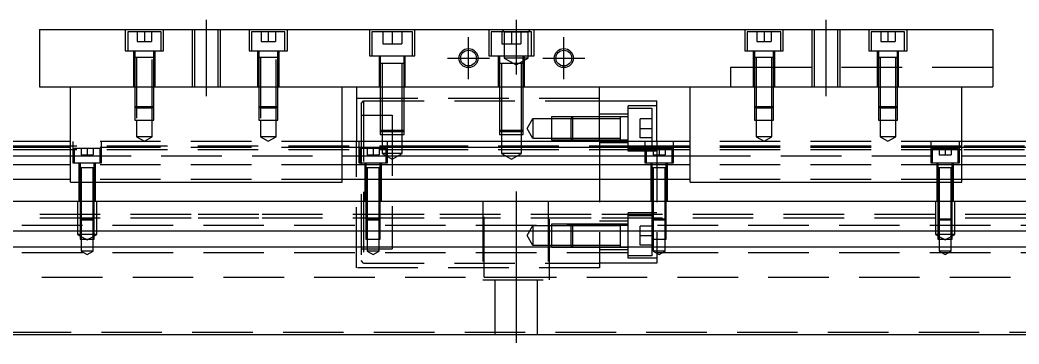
# Model space of a CAD drawing. Extents: x -14 to 789, y -285 to 102.
# Drawn here: x 185.9 to 395.5, y -235.3 to -167.3 of the extents above; entities that cross this region are included whole.
import ezdxf

# ---------------------------------------------------------------- set-up
doc = ezdxf.new("R2010")
doc.units = 0
doc.linetypes.add('CENTER', pattern=[50.8, 31.75, -6.35, 6.35, -6.35])
doc.linetypes.add('DASHED', pattern=[19.05, 12.7, -6.35])
doc.layers.get('0').update_dxf_attribs({"linetype": 'CONTINUOUS'})
doc.layers.add('CENTER', color=1, linetype='CENTER')

msp = doc.modelspace()

# ---------------------------------------------------------------- linework, layer by layer
at = {"color": 7, "linetype": 'CONTINUOUS'}
for p, q in [((190, -169.26), (390, -169.26)), ((190, -169.26), (190, -181.26)), ((390, -169.26), (390, -181.26)), ((262, -176.36), (261.499994, -176.36)), ((262.35, -176.36), (262, -176.36)), ((266, -176.36), (265.65, -176.36)), ((266.500006, -176.36), (266, -176.36)), ((190, -181.26), (390, -181.26)), ((196.5, -201.26), (196.5, -181.26)), ((253.5, -201.26), (253.5, -181.26)), ((256.5, -181.26), (256.5, -192.76)), ((307.5, -192.76), (307.5, -181.26)), ((326.5, -201.26), (326.5, -181.26)), ((383.5, -201.26), (383.5, -181.26)), ((307.5, -184.26), (319.5, -184.26)), ((319.5, -192.76), (319.5, -184.26)), ((196.5, -192.76), (0, -192.76)), ((326.5, -192.76), (253.5, -192.76)), ((580, -192.76), (383.5, -192.76)), ((196.5, -194.012272), (0, -194.012272)), ((326.5, -194.012272), (253.5, -194.012272)), ((580, -194.012272), (383.5, -194.012272)), ((0, -195.78668), (196.5, -195.78668)), ((253.5, -195.78668), (326.5, -195.78668)), ((383.5, -195.78668), (580, -195.78668)), ((196.5, -197.683076), (0, -197.683076)), ((326.5, -197.683076), (253.5, -197.683076)), ((580, -197.683076), (383.5, -197.683076)), ((196.5, -200.737372), (0, -200.737372)), ((326.5, -200.737372), (253.5, -200.737372)), ((580, -200.737372), (383.5, -200.737372)), ((196.5, -201.26), (253.5, -201.26)), ((326.5, -201.26), (383.5, -201.26)), ((0, -205.26), (580, -205.26)), ((580, -211.56), (0, -211.56)), ((580, -214.96), (0, -214.96)), ((0, -233.26), (580, -233.26))]:
    msp.add_line(p, q, dxfattribs=at)
at = {"color": 3, "linetype": 'DASHED'}
for p, q in [((208, -169.26), (208, -173.76)), ((215.5, -169.76), (208.5, -169.76)), ((208.5, -169.76), (208.5, -173.76)), ((210.5, -169.76), (210.5, -171.76)), ((212, -169.76), (212, -171.76)), ((213.5, -169.76), (213.5, -171.76)), ((215.5, -173.76), (215.5, -169.76)), ((216, -173.76), (216, -169.26)), ((222.000006, -169.26), (222.000006, -181.26)), ((222.5, -169.26), (222.5, -181.26)), ((227.5, -181.26), (227.5, -169.26)), ((227.999994, -181.26), (227.999994, -169.26)), ((234, -169.26), (234, -173.76)), ((241.5, -169.76), (234.5, -169.76)), ((234.5, -169.76), (234.5, -173.76)), ((236.5, -169.76), (236.5, -171.76)), ((238, -169.76), (238, -171.76)), ((239.5, -169.76), (239.5, -171.76)), ((241.5, -173.76), (241.5, -169.76)), ((242, -173.76), (242, -169.26)), ((259.25, -169.26), (259.25, -174.76)), ((260.5, -169.76), (259.75, -169.76)), ((259.75, -169.76), (259.75, -174.76)), ((267.5, -169.76), (260.5, -169.76)), ((262, -169.76), (262, -172.26)), ((264, -169.76), (264, -171.76)), ((266, -169.76), (266, -172.26)), ((268.25, -169.76), (267.5, -169.76)), ((268.25, -174.76), (268.25, -169.76)), ((268.75, -174.76), (268.75, -169.26)), ((284.25, -169.26), (284.25, -174.76)), ((293.25, -169.76), (284.75, -169.76)), ((284.75, -169.76), (284.75, -174.76)), ((287.5, -169.76), (287, -169.26)), ((287, -169.76), (287, -172.26)), ((287.5, -169.76), (287.5, -175.26)), ((287.5, -169.76), (292.5, -169.76)), ((289, -169.76), (289, -172.26)), ((291, -169.76), (291, -172.26)), ((292.5, -169.76), (293, -169.26)), ((292.5, -175.26), (292.5, -169.76)), ((293.25, -174.76), (293.25, -169.76)), ((293.75, -174.76), (293.75, -169.26)), ((338, -169.26), (338, -173.76)), ((345.5, -169.76), (338.5, -169.76)), ((338.5, -169.76), (338.5, -173.76)), ((340.5, -169.76), (340.5, -171.76)), ((342, -169.76), (342, -171.76)), ((343.5, -169.76), (343.5, -171.76)), ((345.5, -173.76), (345.5, -169.76)), ((346, -173.76), (346, -169.26)), ((352.000006, -169.26), (352.000006, -181.26)), ((352.5, -169.26), (352.5, -181.26)), ((357.5, -181.26), (357.5, -169.26)), ((357.999994, -181.26), (357.999994, -169.26)), ((364, -169.26), (364, -173.76)), ((371.5, -169.76), (364.5, -169.76)), ((364.5, -169.76), (364.5, -173.76)), ((366.5, -169.76), (366.5, -171.76)), ((368, -169.76), (368, -171.76)), ((369.5, -169.76), (369.5, -171.76)), ((371.5, -173.76), (371.5, -169.76)), ((372, -173.76), (372, -169.26)), ((210.5, -171.76), (212, -171.76)), ((212, -171.76), (213.5, -171.76)), ((236.5, -171.76), (238, -171.76)), ((238, -171.76), (239.5, -171.76)), ((264, -171.76), (264, -172.26)), ((340.5, -171.76), (342, -171.76)), ((342, -171.76), (343.5, -171.76)), ((366.5, -171.76), (368, -171.76)), ((368, -171.76), (369.5, -171.76)), ((208, -173.76), (216, -173.76)), ((209.75, -173.76), (209.75, -181.26)), ((210, -173.76), (210, -175.16)), ((214, -175.16), (214, -173.76)), ((214.25, -181.26), (214.25, -173.76)), ((234, -173.76), (242, -173.76)), ((235.75, -173.76), (235.75, -181.26)), ((236, -173.76), (236, -175.16)), ((240, -175.16), (240, -173.76)), ((240.25, -181.26), (240.25, -173.76)), ((262, -172.26), (264, -172.26)), ((264, -172.26), (266, -172.26)), ((287, -172.26), (289, -172.26)), ((289, -172.26), (291, -172.26)), ((338, -173.76), (346, -173.76)), ((339.75, -173.76), (339.75, -181.26)), ((340, -173.76), (340, -175.16)), ((344, -175.16), (344, -173.76)), ((344.25, -181.26), (344.25, -173.76)), ((364, -173.76), (372, -173.76)), ((365.75, -173.76), (365.75, -181.26)), ((366, -173.76), (366, -175.16)), ((370, -175.16), (370, -173.76)), ((370.25, -181.26), (370.25, -173.76)), ((214, -175.16), (210, -175.16)), ((210, -175.16), (210, -181.26)), ((210.35, -175.16), (210.35, -188.26)), ((213.65, -188.26), (213.65, -175.16)), ((214, -181.26), (214, -175.16)), ((240, -175.16), (236, -175.16)), ((236, -175.16), (236, -181.26)), ((236.35, -175.16), (236.35, -188.26)), ((239.65, -188.26), (239.65, -175.16)), ((240, -181.26), (240, -175.16)), ((259.25, -174.76), (268.75, -174.76)), ((261.25, -174.76), (261.25, -181.26)), ((261.5, -174.76), (261.5, -176.36)), ((266.5, -176.36), (266.5, -174.76)), ((266.75, -181.26), (266.75, -174.76)), ((284.25, -174.76), (293.75, -174.76)), ((286.25, -174.76), (286.25, -181.26)), ((286.5, -174.76), (286.5, -176.36)), ((292.5, -175.26), (287.5, -175.26)), ((287.5, -175.26), (290, -176.703376)), ((290, -176.703376), (292.5, -175.26)), ((291.5, -176.36), (291.5, -174.76)), ((291.75, -181.26), (291.75, -174.76)), ((340, -175.155), (340, -175.16)), ((340, -175.16), (340.216462, -175.16)), ((340.216708, -175.16), (340, -175.16)), ((340, -175.16), (340, -181.26)), ((340, -175.16), (340, -175.165)), ((343.783332, -175.16), (340.216708, -175.16)), ((340.35, -175.16), (340.35, -181.26)), ((343.65, -181.26), (343.65, -175.16)), ((344, -175.16), (343.783332, -175.16)), ((343.783538, -175.16), (344, -175.16)), ((344, -175.16), (344, -175.155)), ((344, -181.26), (344, -175.16)), ((344, -175.165), (344, -175.16)), ((366, -175.155), (366, -175.16)), ((366, -175.16), (366.216462, -175.16)), ((366.216708, -175.16), (366, -175.16)), ((366, -175.16), (366, -181.26)), ((366, -175.16), (366, -175.165)), ((369.783332, -175.16), (366.216708, -175.16)), ((366.35, -175.16), (366.35, -181.26)), ((369.65, -181.26), (369.65, -175.16)), ((370, -175.16), (369.783332, -175.16)), ((369.783538, -175.16), (370, -175.16)), ((370, -175.16), (370, -175.155)), ((370, -181.26), (370, -175.16)), ((370, -175.165), (370, -175.16)), ((261.5, -176.355), (261.5, -176.36)), ((261.757468, -176.36), (261.5, -176.36)), ((261.5, -176.36), (261.5, -181.26)), ((261.5, -176.36), (261.5, -176.365)), ((261.999654, -176.36), (261.757468, -176.36)), ((261.9, -176.36), (261.9, -181.26)), ((262.349616, -176.36), (261.999654, -176.36)), ((265.650424, -176.36), (262.349616, -176.36)), ((266.000386, -176.36), (265.650424, -176.36)), ((266.242552, -176.36), (266.000386, -176.36)), ((266.1, -181.26), (266.1, -176.36)), ((266.5, -176.36), (266.242552, -176.36)), ((266.5, -176.36), (266.5, -176.355)), ((266.5, -181.26), (266.5, -176.36)), ((266.5, -176.365), (266.5, -176.36)), ((286.5, -176.355), (286.5, -176.36)), ((286.757468, -176.36), (286.5, -176.36)), ((286.5, -176.36), (286.5, -181.26)), ((286.5, -176.36), (286.5, -176.365)), ((291.242552, -176.36), (286.757468, -176.36)), ((286.9, -176.36), (286.9, -181.26)), ((290.5, -176.36), (290.5, -176.355)), ((290.5, -176.365), (290.5, -176.36)), ((291.1, -181.26), (291.1, -176.36)), ((291.5, -176.36), (291.242552, -176.36)), ((291.5, -181.26), (291.5, -176.36)), ((345, -177.26), (335, -177.26)), ((335, -177.26), (335, -181.26)), ((390, -177.26), (345, -177.26)), ((210, -181.26), (210, -185.41)), ((210.000006, -181.26), (210.000006, -185.410006)), ((213.999994, -185.410006), (213.999994, -181.26)), ((214, -185.41), (214, -181.26)), ((236, -181.26), (236, -185.41)), ((236.000006, -181.26), (236.000006, -185.410006)), ((239.999994, -185.410006), (239.999994, -181.26)), ((240, -185.41), (240, -181.26)), ((261.5, -181.26), (261.5, -190.36)), ((261.500006, -181.26), (261.500002, -190.36)), ((261.9, -181.26), (261.9, -190.76)), ((266.1, -190.76), (266.1, -181.26)), ((266.499998, -190.36), (266.499994, -181.26)), ((266.5, -190.36), (266.5, -181.26)), ((286.5, -181.26), (286.5, -190.36)), ((286.500006, -181.26), (286.500002, -190.36)), ((286.9, -181.26), (286.9, -190.76)), ((291.1, -190.76), (291.1, -181.26)), ((291.499998, -190.36), (291.499994, -181.26)), ((291.5, -190.36), (291.5, -181.26)), ((340, -181.26), (340, -185.41)), ((340.000006, -181.26), (340.000002, -185.41)), ((340.35, -181.26), (340.35, -185.76)), ((343.65, -185.76), (343.65, -181.26)), ((343.999998, -185.41), (343.999994, -181.26)), ((344, -185.41), (344, -181.26)), ((366, -181.26), (366, -185.41)), ((366.000006, -181.26), (366.000002, -185.41)), ((366.35, -181.26), (366.35, -185.76)), ((369.65, -185.76), (369.65, -181.26)), ((369.999998, -185.41), (369.999994, -181.26)), ((370, -185.41), (370, -181.26)), ((307.5, -183.76), (256.5, -183.76)), ((257.5, -184.76), (258, -184.26)), ((258, -184.26), (307.5, -184.26)), ((258, -184.26), (258, -218.26)), ((210, -185.41), (214, -185.41)), ((210, -185.41), (210.35, -185.76)), ((210.000006, -185.410006), (210.000006, -188.26)), ((213.65, -185.76), (210.35, -185.76)), ((213.65, -185.76), (214, -185.41)), ((213.999994, -188.26), (213.999994, -185.410006)), ((236, -185.41), (240, -185.41)), ((236, -185.41), (236.35, -185.76)), ((236.000006, -185.410006), (236.000006, -188.26)), ((239.65, -185.76), (236.35, -185.76)), ((239.65, -185.76), (240, -185.41)), ((239.999994, -188.26), (239.999994, -185.410006)), ((257.5, -184.76), (257.5, -217.76)), ((313.5, -194.760001), (313.5, -185.260001)), ((319.5, -185.260001), (313.5, -185.260001)), ((313.5, -185.76), (318.5, -185.76)), ((318.5, -185.76), (318.5, -194.26)), ((340, -185.41), (344, -185.41)), ((340, -185.41), (340.35, -185.76)), ((340.000002, -185.41), (340.000006, -188.26)), ((343.65, -185.76), (340.35, -185.76)), ((340.35, -185.76), (340.35, -188.26)), ((343.65, -185.76), (344, -185.41)), ((343.65, -188.26), (343.65, -185.76)), ((343.999994, -188.26), (343.999998, -185.41)), ((366, -185.41), (370, -185.41)), ((366, -185.41), (366.35, -185.76)), ((366.000002, -185.41), (366.000006, -188.26)), ((369.65, -185.76), (366.35, -185.76)), ((366.35, -185.76), (366.35, -188.26)), ((369.65, -185.76), (370, -185.41)), ((369.65, -188.26), (369.65, -185.76)), ((369.999994, -188.26), (369.999998, -185.41)), ((210.000006, -188.26), (213.999994, -188.26)), ((210.35, -188.26), (210.35, -191.76)), ((213.65, -191.76), (213.65, -188.26)), ((236.000006, -188.26), (239.999994, -188.26)), ((236.35, -188.26), (236.35, -191.76)), ((239.65, -191.76), (239.65, -188.26)), ((257.5, -187.26), (264, -187.26)), ((264, -187.26), (264, -215.26)), ((292.287565, -190.01), (293.500001, -187.91)), ((293.500001, -187.91), (293.500001, -192.11)), ((293.500001, -187.91), (299.4, -187.91)), ((297.5, -192.509995), (297.5, -187.510004)), ((297.5, -187.510004), (302.4, -187.510004)), ((299.4, -187.91), (302, -187.91)), ((301.499979, -187.91), (301.899979, -187.51)), ((301.499979, -187.91), (301.499979, -192.11)), ((301.899979, -192.51), (301.899979, -187.51)), ((302, -187.91), (311.9, -187.910001)), ((302.4, -187.510004), (313.5, -187.510004)), ((313.5, -187.010001), (307.5, -187.010001)), ((311.9, -192.51), (311.9, -187.51)), ((316, -192.01), (316, -188.01)), ((318.5, -188.01), (316, -188.01)), ((340.000006, -188.26), (343.999994, -188.26)), ((340.35, -188.26), (340.35, -191.76)), ((343.65, -191.76), (343.65, -188.26)), ((366.000006, -188.26), (369.999994, -188.26)), ((366.35, -188.26), (366.35, -191.76)), ((369.65, -191.76), (369.65, -188.26)), ((261.5, -190.36), (266.5, -190.36)), ((261.5, -190.36), (261.9, -190.76)), ((261.500002, -190.36), (261.500006, -191.26)), ((266.1, -190.76), (266.5, -190.36)), ((266.499994, -191.26), (266.499998, -190.36)), ((286.5, -190.36), (291.5, -190.36)), ((286.5, -190.36), (286.9, -190.76)), ((286.500002, -190.36), (286.500006, -191.26)), ((291.1, -190.76), (291.5, -190.36)), ((291.499994, -191.26), (291.499998, -190.36)), ((293.500001, -192.11), (292.287565, -190.01)), ((316, -190.01), (318.5, -190.01)), ((253.5, -192.76), (196.5, -192.76)), ((197, -192.76), (197, -197.26)), ((203, -197.26), (203, -192.76)), ((213.65, -191.76), (210.35, -191.76)), ((210.35, -191.76), (212, -192.712628)), ((212, -192.712628), (213.65, -191.76)), ((239.65, -191.76), (236.35, -191.76)), ((236.35, -191.76), (238, -192.712628)), ((238, -192.712628), (239.65, -191.76)), ((256.5, -219.26), (256.5, -192.76)), ((257, -192.76), (257, -197.26)), ((261.500006, -191.26), (266.499994, -191.26)), ((266.1, -190.76), (261.9, -190.76)), ((261.9, -190.76), (261.9, -191.26)), ((261.9, -191.26), (261.9, -195.26)), ((263, -197.26), (263, -192.76)), ((266.1, -191.26), (266.1, -190.76)), ((266.1, -195.26), (266.1, -191.26)), ((286.500006, -191.26), (291.499994, -191.26)), ((291.1, -190.76), (286.9, -190.76)), ((286.9, -190.76), (286.9, -191.26)), ((286.9, -191.26), (286.9, -195.26)), ((291.1, -191.26), (291.1, -190.76)), ((291.1, -195.26), (291.1, -191.26)), ((299.4, -192.11), (293.66115, -192.11)), ((302.4, -192.509994), (297.5, -192.509994)), ((302, -192.11), (299.4, -192.11)), ((301.899979, -192.51), (301.499979, -192.11)), ((311.9, -192.11), (302, -192.11)), ((313.5, -192.509994), (302.4, -192.509994)), ((307.5, -192.76), (307.5, -219.26)), ((318.5, -192.01), (316, -192.01)), ((317, -192.76), (317, -197.26)), ((319.5, -192.76), (319.5, -218.26)), ((323, -197.26), (323, -192.76)), ((383.5, -192.76), (326.5, -192.76)), ((343.65, -191.76), (340.35, -191.76)), ((340.35, -191.76), (342, -192.712628)), ((342, -192.712628), (343.65, -191.76)), ((369.65, -191.76), (366.35, -191.76)), ((366.35, -191.76), (368, -192.712628)), ((368, -192.712628), (369.65, -191.76)), ((377, -192.76), (377, -197.26)), ((383, -197.26), (383, -192.76)), ((196.5, -193.76), (40.5, -193.76)), ((196.5, -194.51), (40.5, -194.51)), ((274, -193.76), (196.5, -193.76)), ((253.5, -194.012272), (196.5, -194.012272)), ((274, -194.51), (196.5, -194.51)), ((202.75, -194.26), (197.25, -194.26)), ((197.25, -194.26), (197.25, -197.26)), ((198.75, -194.26), (198.75, -195.56)), ((200, -194.26), (200, -195.56)), ((201.25, -194.26), (201.25, -195.56)), ((202.75, -197.26), (202.75, -194.26)), ((262.75, -194.26), (257.25, -194.26)), ((257.25, -194.26), (257.25, -197.26)), ((258.75, -194.26), (258.75, -195.56)), ((260, -194.26), (260, -195.56)), ((261.25, -194.26), (261.25, -195.56)), ((262.75, -197.26), (262.75, -194.26)), ((318, -193.76), (274, -193.76)), ((318, -194.51), (274, -194.51)), ((313.5, -193.010001), (307.5, -193.010001)), ((318.5, -194.26), (313.5, -194.26)), ((319.5, -194.760001), (313.5, -194.760001)), ((322.75, -194.26), (317.25, -194.26)), ((317.25, -194.26), (317.25, -197.26)), ((383.5, -193.76), (318, -193.76)), ((383.5, -194.51), (318, -194.51)), ((318.75, -194.26), (318.75, -195.56)), ((320, -194.26), (320, -195.56)), ((321.25, -194.26), (321.25, -195.56)), ((322.75, -197.26), (322.75, -194.26)), ((383.5, -194.012272), (326.5, -194.012272)), ((382.75, -194.26), (377.25, -194.26)), ((377.25, -194.26), (377.25, -197.26)), ((378.75, -194.26), (378.75, -195.56)), ((380, -194.26), (380, -195.56)), ((381.25, -194.26), (381.25, -195.56)), ((382.75, -197.26), (382.75, -194.26)), ((530, -193.76), (383.5, -193.76)), ((530, -194.51), (383.5, -194.51)), ((196.5, -195.78668), (253.5, -195.78668)), ((198.75, -195.56), (200, -195.56)), ((200, -195.56), (201.25, -195.56)), ((258.75, -195.56), (260, -195.56)), ((260, -195.56), (261.25, -195.56)), ((266.1, -195.26), (261.9, -195.26)), ((261.9, -195.26), (264, -196.472436)), ((264, -196.472436), (266.1, -195.26)), ((291.1, -195.26), (286.9, -195.26)), ((286.9, -195.26), (289, -196.472436)), ((289, -196.472436), (291.1, -195.26)), ((318.75, -195.56), (320, -195.56)), ((320, -195.56), (321.25, -195.56)), ((326.5, -195.78668), (383.5, -195.78668)), ((378.75, -195.56), (380, -195.56)), ((380, -195.56), (381.25, -195.56)), ((253.5, -197.683076), (196.5, -197.683076)), ((197, -197.26), (203, -197.26)), ((198.25, -197.26), (198.25, -205.26)), ((199.998804, -198.26), (198.499994, -198.26)), ((201.500006, -198.26), (198.499994, -198.26)), ((198.5, -197.26), (198.5, -198.26)), ((198.5, -198.255), (198.5, -198.26)), ((198.624678, -198.26), (198.5, -198.26)), ((198.5, -198.26), (198.5, -198.265)), ((198.5, -198.26), (198.5, -205.26)), ((199.998804, -198.26), (198.624678, -198.26)), ((198.75, -198.26), (198.75, -205.26)), ((201.500006, -198.26), (199.998804, -198.26)), ((201.37533, -198.26), (199.998804, -198.26)), ((201.25, -205.26), (201.25, -198.26)), ((201.5, -198.26), (201.37533, -198.26)), ((201.5, -198.26), (201.5, -197.26)), ((201.5, -198.26), (201.5, -198.255)), ((201.5, -198.265), (201.5, -198.26)), ((201.5, -205.26), (201.5, -198.26)), ((201.75, -205.26), (201.75, -197.26)), ((257, -197.26), (263, -197.26)), ((258.25, -197.26), (258.25, -205.26)), ((259.998804, -198.26), (258.499994, -198.26)), ((261.500006, -198.26), (258.499994, -198.26)), ((258.5, -197.26), (258.5, -198.26)), ((258.5, -198.255), (258.5, -198.26)), ((258.624678, -198.26), (258.5, -198.26)), ((258.5, -198.26), (258.5, -198.265)), ((258.5, -198.26), (258.5, -205.26)), ((259.998804, -198.26), (258.624678, -198.26)), ((258.75, -198.26), (258.75, -205.26)), ((261.500006, -198.26), (259.998804, -198.26)), ((261.37533, -198.26), (259.998804, -198.26)), ((261.25, -205.26), (261.25, -198.26)), ((261.5, -198.26), (261.37533, -198.26)), ((261.5, -198.26), (261.5, -197.26)), ((261.5, -198.26), (261.5, -198.255)), ((261.5, -198.265), (261.5, -198.26)), ((261.5, -205.26), (261.5, -198.26)), ((261.75, -205.26), (261.75, -197.26)), ((317, -197.26), (323, -197.26)), ((318.25, -197.26), (318.25, -205.26)), ((319.998804, -198.26), (318.499994, -198.26)), ((321.500006, -198.26), (318.499994, -198.26)), ((318.5, -197.26), (318.5, -198.26)), ((318.5, -198.255), (318.5, -198.26)), ((318.624678, -198.26), (318.5, -198.26)), ((318.5, -198.26), (318.5, -198.265)), ((318.5, -198.26), (318.5, -205.26)), ((319.998804, -198.26), (318.624678, -198.26)), ((318.75, -198.26), (318.75, -205.26)), ((321.500006, -198.26), (319.998804, -198.26)), ((321.37533, -198.26), (319.998804, -198.26)), ((321.25, -205.26), (321.25, -198.26)), ((321.5, -198.26), (321.37533, -198.26)), ((321.5, -198.26), (321.5, -197.26)), ((321.5, -198.26), (321.5, -198.255)), ((321.5, -198.265), (321.5, -198.26)), ((321.5, -205.26), (321.5, -198.26)), ((321.75, -205.26), (321.75, -197.26)), ((383.5, -197.683076), (326.5, -197.683076)), ((377, -197.26), (383, -197.26)), ((378.25, -197.26), (378.25, -205.26)), ((379.998804, -198.26), (378.499994, -198.26)), ((381.500006, -198.26), (378.499994, -198.26)), ((378.5, -197.26), (378.5, -198.26)), ((378.5, -198.255), (378.5, -198.26)), ((378.624678, -198.26), (378.5, -198.26)), ((378.5, -198.26), (378.5, -198.265)), ((378.5, -198.26), (378.5, -205.26)), ((379.998804, -198.26), (378.624678, -198.26)), ((378.75, -198.26), (378.75, -205.26)), ((381.500006, -198.26), (379.998804, -198.26)), ((381.37533, -198.26), (379.998804, -198.26)), ((381.25, -205.26), (381.25, -198.26)), ((381.5, -198.26), (381.37533, -198.26)), ((381.5, -198.26), (381.5, -197.26)), ((381.5, -198.26), (381.5, -198.255)), ((381.5, -198.265), (381.5, -198.26)), ((381.5, -205.26), (381.5, -198.26)), ((381.75, -205.26), (381.75, -197.26)), ((253.5, -200.737372), (196.5, -200.737372)), ((383.5, -200.737372), (326.5, -200.737372)), ((198, -205.26), (198, -212.26)), ((198.5, -205.26), (198.5, -209.01)), ((198.500006, -205.26), (198.500002, -209.01)), ((198.75, -205.26), (198.75, -209.26)), ((201.25, -209.26), (201.25, -205.26)), ((201.499998, -209.01), (201.499994, -205.26)), ((201.5, -209.01), (201.5, -205.26)), ((202, -212.26), (202, -205.26)), ((258.5, -205.26), (258.5, -209.01)), ((258.500006, -205.26), (258.500002, -209.01)), ((258.75, -205.26), (258.75, -209.26)), ((261.25, -209.26), (261.25, -205.26)), ((261.499998, -209.01), (261.499994, -205.26)), ((261.5, -209.01), (261.5, -205.26)), ((283, -205.26), (283, -221.76)), ((283.291796, -221.26), (283.291796, -205.26)), ((296.708204, -205.26), (296.708204, -221.26)), ((297, -221.76), (297, -205.26)), ((318.5, -205.26), (318.5, -209.01)), ((318.500006, -205.26), (318.500002, -209.01)), ((318.75, -205.26), (318.75, -209.26)), ((321.25, -209.26), (321.25, -205.26)), ((321.499998, -209.01), (321.499994, -205.26)), ((321.5, -209.01), (321.5, -205.26)), ((378, -205.26), (378, -212.26)), ((378.5, -205.26), (378.5, -209.01)), ((378.500006, -205.26), (378.500002, -209.01)), ((378.75, -205.26), (378.75, -209.26)), ((381.25, -209.26), (381.25, -205.26)), ((381.499998, -209.01), (381.499994, -205.26)), ((381.5, -209.01), (381.5, -205.26)), ((382, -212.26), (382, -205.26)), ((56.708204, -208.01), (223.291796, -208.01)), ((56.708204, -208.76), (223.291796, -208.76)), ((198.5, -209.01), (201.5, -209.01)), ((198.5, -209.01), (198.75, -209.26)), ((198.500002, -209.01), (198.500006, -211.56)), ((201.25, -209.26), (198.75, -209.26)), ((198.75, -209.26), (198.75, -213.26)), ((201.25, -209.26), (201.5, -209.01)), ((201.25, -213.26), (201.25, -209.26)), ((201.499994, -211.56), (201.499998, -209.01)), ((223.291796, -208.01), (236.708204, -208.01)), ((223.291796, -208.76), (236.708204, -208.76)), ((236.708204, -208.01), (258, -208.01)), ((236.708204, -208.76), (258, -208.76)), ((258, -208.01), (274, -208.01)), ((258, -208.76), (274, -208.76)), ((258.5, -209.01), (261.5, -209.01)), ((258.5, -209.01), (258.75, -209.26)), ((258.500002, -209.01), (258.500006, -211.56)), ((261.25, -209.26), (258.75, -209.26)), ((258.75, -209.26), (258.75, -213.26)), ((261.25, -209.26), (261.5, -209.01)), ((261.25, -213.26), (261.25, -209.26)), ((261.499994, -211.56), (261.499998, -209.01)), ((274, -208.01), (308, -208.01)), ((274, -208.759994), (308, -208.759994)), ((274, -208.76), (308, -208.76)), ((313.5, -209.510001), (307.5, -209.510001)), ((308, -208.01), (523.291796, -208.01)), ((308, -208.76), (523.291796, -208.76)), ((313.5, -217.260001), (313.5, -207.760001)), ((319.5, -207.760001), (313.5, -207.760001)), ((313.5, -208.26), (318.5, -208.26)), ((318.5, -208.26), (318.5, -216.76)), ((318.5, -209.01), (321.5, -209.01)), ((318.5, -209.01), (318.75, -209.26)), ((318.500002, -209.01), (318.500006, -211.56)), ((321.25, -209.26), (318.75, -209.26)), ((318.75, -209.26), (318.75, -213.26)), ((321.25, -209.26), (321.5, -209.01)), ((321.25, -213.26), (321.25, -209.26)), ((321.499994, -211.56), (321.499998, -209.01)), ((378.5, -209.01), (381.5, -209.01)), ((378.5, -209.01), (378.75, -209.26)), ((378.500002, -209.01), (378.500006, -211.56)), ((381.25, -209.26), (378.75, -209.26)), ((378.75, -209.26), (378.75, -213.26)), ((381.25, -209.26), (381.5, -209.01)), ((381.25, -213.26), (381.25, -209.26)), ((381.499994, -211.56), (381.499998, -209.01)), ((580, -210.41), (0, -210.41)), ((198.500006, -211.56), (198.500006, -213.26)), ((201.499994, -213.26), (201.499994, -211.56)), ((258.500006, -211.56), (258.500006, -213.26)), ((261.499994, -213.26), (261.499994, -211.56)), ((292.287565, -212.51), (293.500001, -210.41)), ((293.500001, -210.41), (293.500001, -214.61)), ((293.500001, -210.41), (299.4, -210.41)), ((297.5, -215.009995), (297.5, -210.010004)), ((297.5, -210.010004), (302.4, -210.010004)), ((299.4, -210.41), (302, -210.41)), ((301.499979, -210.41), (301.899979, -210.01)), ((301.499979, -210.41), (301.499979, -214.61)), ((301.899979, -215.01), (301.899979, -210.01)), ((302, -210.41), (311.9, -210.410001)), ((302.4, -210.010004), (313.5, -210.010004)), ((311.9, -215.01), (311.9, -210.01)), ((316, -214.51), (316, -210.51)), ((318.5, -210.51), (316, -210.51)), ((318.500006, -211.56), (318.500006, -213.26)), ((321.499994, -213.26), (321.499994, -211.56)), ((378.500006, -211.56), (378.500006, -213.26)), ((381.499994, -213.26), (381.499994, -211.56)), ((202, -212.26), (198, -212.26)), ((198, -212.26), (200, -213.4147)), ((198.500006, -213.26), (201.499994, -213.26)), ((198.75, -213.26), (198.75, -215.76)), ((200, -213.4147), (202, -212.26)), ((201.25, -215.76), (201.25, -213.26)), ((258.500006, -213.26), (261.499994, -213.26)), ((258.75, -213.26), (258.75, -215.76)), ((261.25, -215.76), (261.25, -213.26)), ((293.500001, -214.61), (292.287565, -212.51)), ((316, -212.51), (318.5, -212.51)), ((318.500006, -213.26), (321.499994, -213.26)), ((318.75, -213.26), (318.75, -215.76)), ((321.25, -215.76), (321.25, -213.26)), ((382, -212.26), (378, -212.26)), ((378, -212.26), (380, -213.4147)), ((378.500006, -213.26), (381.499994, -213.26)), ((378.75, -213.26), (378.75, -215.76)), ((380, -213.4147), (382, -212.26)), ((381.25, -215.76), (381.25, -213.26)), ((201.25, -215.76), (198.75, -215.76)), ((198.75, -215.76), (200, -216.481688)), ((200, -216.481688), (201.25, -215.76)), ((257.5, -215.26), (264, -215.26)), ((261.25, -215.76), (258.75, -215.76)), ((258.75, -215.76), (260, -216.481688)), ((260, -216.481688), (261.25, -215.76)), ((299.4, -214.61), (293.500001, -214.61)), ((302.4, -215.009994), (297.5, -215.009994)), ((302, -214.61), (299.4, -214.61)), ((301.899979, -215.01), (301.499979, -214.61)), ((311.9, -214.61), (302, -214.61)), ((313.5, -215.009994), (302.4, -215.009994)), ((313.5, -215.510001), (307.5, -215.510001)), ((318.5, -214.51), (316, -214.51)), ((321.25, -215.76), (318.75, -215.76)), ((318.75, -215.76), (320, -216.481688)), ((320, -216.481688), (321.25, -215.76)), ((381.25, -215.76), (378.75, -215.76)), ((378.75, -215.76), (380, -216.481688)), ((380, -216.481688), (381.25, -215.76)), ((580, -216.11), (0, -216.11)), ((258, -218.26), (257.5, -217.76)), ((318.5, -216.76), (313.5, -216.76)), ((319.5, -217.260001), (313.5, -217.260001)), ((307.5, -219.26), (256.5, -219.26)), ((258, -218.26), (307.5, -218.26)), ((319.5, -218.26), (307.5, -218.26)), ((0, -221.26), (523.291796, -221.26)), ((283, -221.76), (297, -221.76)), ((283.291796, -221.26), (296.708204, -221.26)), ((285.5, -221.76), (285.5, -233.26)), ((294.5, -233.26), (294.5, -221.76)), ((12.499994, -232.76), (580, -232.76))]:
    msp.add_line(p, q, dxfattribs=at)
at = {"color": 3, "linetype": 'CONTINUOUS'}
for centre in [(280, -175.26), (300, -175.26)]:
    msp.add_circle(centre, 2, dxfattribs=at)
at = {"color": 7, "linetype": 'CONTINUOUS'}
for centre in [(280, -175.26), (300, -175.26)]:
    msp.add_circle(centre, 1.65, dxfattribs=at)
at = {"layer": 'CENTER', "color": 1, "linetype": 'CENTER'}
for p, q in [((225, -167.26), (225, -183.26)), ((290, -167.26), (290, -178.703376)), ((355, -167.26), (355, -183.26)), ((280, -179.66), (280, -170.86)), ((300, -179.66), (300, -170.86)), ((275.6, -175.26), (284.4, -175.26)), ((295.6, -175.26), (304.4, -175.26)), ((290, -203.26), (290, -235.26))]:
    msp.add_line(p, q, dxfattribs=at)

doc.saveas('drawing.dxf')
